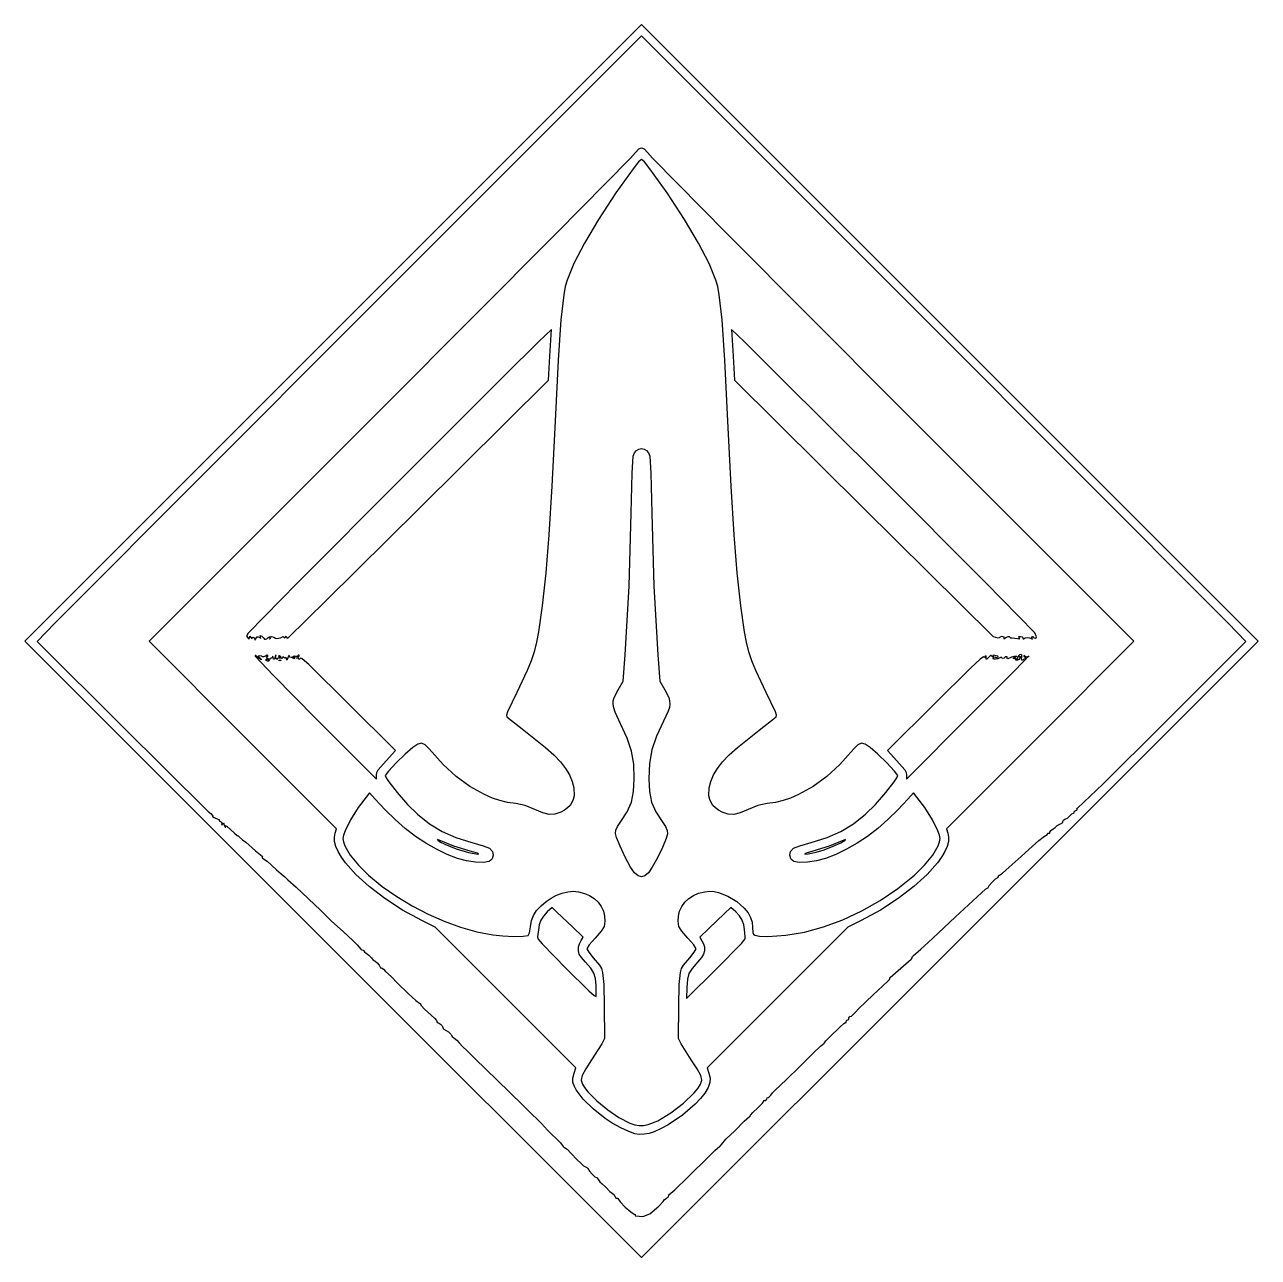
# Model space of a CAD drawing. Extents: x 234 to 551, y 456 to 773.
import ezdxf

# ---------------------------------------------------------------- set-up
doc = ezdxf.new("R2010")
doc.units = 0

msp = doc.modelspace()

# ---------------------------------------------------------------- linework, layer by layer
at = {"layer": 'Calque 1'}
for p, q in [((312.9673, 693.5786), (392.276, 772.8873)), ((392.276, 772.8873), (471.5847, 693.5786)), ((392.27596, 769.9766), (319.10206, 696.8195)), ((465.44986, 696.82), (392.27596, 769.9766)), ((389.46599, 738.5606), (390.725964, 740.042138)), ((390.725964, 740.042138), (391.62833, 740.9062)), ((391.62833, 740.9062), (392.276025, 741.19825)), ((392.276025, 741.19825), (392.92372, 740.9062)), ((392.92372, 740.9062), (393.826086, 740.042138)), ((393.826086, 740.042138), (395.08606, 738.5606)), ((370.436727, 719.230825), (389.46599, 738.5606)), ((391.541014, 737.599413), (390.105934, 735.83685)), ((392.276, 738.227), (391.541014, 737.599413)), ((393.01099, 737.599413), (392.276, 738.227)), ((394.446071, 735.83685), (393.01099, 737.599413)), ((395.08606, 738.5606), (414.115307, 719.230825)), ((390.105934, 735.83685), (385.68802, 729.628)), ((398.86399, 729.628), (394.446071, 735.83685)), ((385.68802, 729.628), (381.238233, 722.801088)), ((403.313777, 722.801088), (398.86399, 729.628)), ((381.238233, 722.801088), (377.61759, 716.6965)), ((406.934413, 716.6965), (403.313777, 722.801088)), ((326.81249, 675.4548), (370.436727, 719.230825)), ((414.115307, 719.230825), (457.73956, 675.4548)), ((377.61759, 716.6965), (374.893662, 711.435288)), ((409.658337, 711.435288), (406.934413, 716.6965)), ((374.893662, 711.435288), (373.13402, 707.1385)), ((411.41799, 707.1385), (409.658337, 711.435288)), ((372.684915, 705.512284), (372.282424, 703.391891)), ((373.13402, 707.1385), (372.684915, 705.512284)), ((411.867098, 705.512284), (411.41799, 707.1385)), ((412.26959, 703.391891), (411.867098, 705.512284)), ((372.282424, 703.391891), (371.560063, 696.99705)), ((412.991951, 696.99705), (412.26959, 703.391891)), ((319.10206, 696.8195), (241.39896, 618.9484)), ((371.560063, 696.99705), (370.852495, 686.610934)), ((413.699517, 686.610934), (412.991951, 696.99705)), ((543.15296, 618.9489), (465.44986, 696.82)), ((233.6586, 614.2698), (312.9673, 693.5786)), ((369.17331, 694.4684), (365.900633, 691.357693)), ((368.69198, 687.6378), (369.17331, 694.4684)), ((418.650256, 691.356967), (415.37826, 694.4754)), ((415.37826, 694.4754), (415.85989, 687.6452)), ((471.5847, 693.5786), (550.8935, 614.2698)), ((365.900633, 691.357693), (357.168472, 682.735587)), ((427.375266, 682.739563), (418.650256, 691.356967)), ((368.35849, 681.4346), (368.69198, 687.6378)), ((370.852495, 686.610934), (370.04528, 670.8905)), ((414.50673, 670.8905), (413.699517, 686.610934)), ((415.85989, 687.6452), (416.19337, 681.4423)), ((357.168472, 682.735587), (330.538179, 656.176025)), ((453.982359, 656.21215), (427.375266, 682.739563)), ((334.97239, 648.2469), (368.35849, 681.4346)), ((416.19337, 681.4423), (449.24397, 648.585)), ((265.67369, 614.27), (326.81249, 675.4548)), ((457.73956, 675.4548), (518.87836, 614.27)), ((370.04528, 670.8905), (369.203593, 654.205011)), ((415.348421, 654.205011), (414.50673, 670.8905)), ((390.489306, 662.735088), (390.972604, 663.33575)), ((390.972604, 663.33575), (391.573979, 663.707588)), ((391.573979, 663.707588), (392.27603, 663.835)), ((392.27603, 663.835), (392.978087, 663.707588)), ((392.978087, 663.707588), (393.579465, 663.33575)), ((393.579465, 663.33575), (394.062763, 662.735088)), ((389.870354, 657.48715), (390.14149, 661.9212)), ((390.14149, 661.9212), (390.489306, 662.735088)), ((394.062763, 662.735088), (394.41058, 661.9212)), ((394.41058, 661.9212), (394.681716, 657.48715)), ((389.62321, 647.2103), (389.870354, 657.48715)), ((394.681716, 657.48715), (394.92886, 647.2103)), ((330.538179, 656.176025), (303.707401, 629.2274)), ((369.203593, 654.205011), (368.441808, 641.684563)), ((416.110206, 641.684563), (415.348421, 654.205011)), ((480.795602, 629.301788), (453.982359, 656.21215)), ((311.306549, 624.80815), (334.97239, 648.2469)), ((389.09136, 628.43755), (389.62321, 647.2103)), ((394.92886, 647.2103), (395.46071, 628.43755)), ((449.24397, 648.585), (482.71517, 615.4859)), ((368.441808, 641.684563), (367.660668, 631.893908)), ((416.891343, 631.893908), (416.110206, 641.684563)), ((367.660668, 631.893908), (366.76092, 623.3978)), ((417.79109, 623.3978), (416.891343, 631.893908)), ((303.707401, 629.2274), (291.10111, 616.3274)), ((388.07222, 610.7844), (389.09136, 628.43755)), ((395.46071, 628.43755), (396.47985, 610.7844)), ((493.41106, 616.4171), (480.795602, 629.301788)), ((301.29049, 615.0593), (311.306549, 624.80815)), ((366.76092, 623.3978), (365.826186, 616.693048)), ((418.72583, 616.693048), (417.79109, 623.3978)), ((241.39896, 618.9484), (236.86981, 614.2343)), ((547.68213, 614.2348), (543.15296, 618.9489)), ((291.10111, 616.3274), (290.742564, 615.602787)), ((290.742564, 615.602787), (291.03501, 615.116)), ((291.46978, 615.185), (291.525667, 615.552525)), ((291.525667, 615.552525), (291.88628, 615.175)), ((294.30331, 615.4003), (294.253848, 615.73395)), ((294.253848, 615.73395), (294.65065, 615.5894)), ((294.65065, 615.5894), (295.17386, 615.0541)), ((296.615376, 615.419611), (297.155987, 615.471088)), ((297.155987, 615.471088), (297.718541, 615.35717)), ((299.78051, 615.309), (300.113819, 615.484725)), ((300.113819, 615.484725), (300.34275, 615.309)), ((300.75913, 615.362), (300.936531, 615.566425)), ((300.936531, 615.566425), (300.99064, 615.39)), ((365.826186, 616.693048), (365.296291, 614.007715)), ((419.255726, 614.007715), (418.72583, 616.693048)), ((482.71517, 615.4859), (483.868086, 615.192113)), ((484.46508, 615.3601), (484.55381, 615.508088)), ((484.55381, 615.508088), (484.96831, 615.5384)), ((484.96831, 615.5384), (485.429252, 615.399625)), ((486.103195, 615.357238), (486.5337, 615.4998)), ((486.5337, 615.4998), (486.53365, 615.4971)), ((486.53365, 615.4971), (486.860658, 615.462288)), ((486.860658, 615.462288), (486.99667, 615.3266)), ((489.276437, 615.458038), (489.73974, 615.4991)), ((489.41144, 615.1553), (489.276437, 615.458038)), ((489.73974, 615.4991), (490.16312, 615.418938)), ((492.678326, 615.2513), (492.81319, 615.4605)), ((492.81319, 615.4605), (493.003099, 615.495363)), ((493.003099, 615.495363), (493.08209, 615.3464)), ((493.854525, 615.423688), (493.41106, 616.4171)), ((312.901, 535.027), (233.6586, 614.2698)), ((236.86981, 614.2343), (258.79601, 592.307)), ((289.77449, 590.1266), (265.67369, 614.27)), ((291.03501, 615.116), (291.403632, 614.824062)), ((291.403632, 614.824062), (291.46978, 615.185)), ((291.88628, 615.175), (292.131217, 614.9094)), ((292.129599, 615.2305), (292.38021, 615.3228)), ((292.13524, 614.9921), (292.129599, 615.2305)), ((292.131217, 614.9094), (292.13524, 614.9921)), ((292.38021, 615.3228), (292.677667, 615.186812)), ((292.677667, 615.186812), (292.81359, 614.8598)), ((292.81359, 614.8598), (292.86066, 614.569925)), ((292.86066, 614.569925), (292.98555, 614.7938)), ((292.98555, 614.7938), (293.41881, 615.374)), ((293.41872, 615.379), (293.732324, 615.415688)), ((293.41881, 615.374), (293.41872, 615.379)), ((293.732324, 615.415688), (294.09005, 615.2468)), ((294.09005, 615.2468), (294.371291, 615.081037)), ((294.371291, 615.081037), (294.30331, 615.4003)), ((295.17386, 615.0541), (295.287454, 614.847672)), ((295.287454, 614.847672), (295.564929, 614.8108)), ((295.564929, 614.8108), (295.911327, 614.930828)), ((295.911327, 614.930828), (296.23169, 615.1951)), ((296.23169, 615.1951), (296.615376, 615.419611)), ((296.579089, 615.2503), (296.49678, 615.0634)), ((296.49678, 615.0634), (296.61345, 614.7989)), ((296.77698, 615.328), (296.579089, 615.2503)), ((296.61345, 614.7989), (296.89365, 615.0634)), ((296.926804, 615.2503), (296.77698, 615.328)), ((296.89365, 615.0634), (296.926804, 615.2503)), ((296.89365, 615.0634), (296.89365, 615.0634)), ((297.718541, 615.35717), (298.16805, 615.0855)), ((298.16805, 615.0855), (298.487257, 614.955975)), ((298.487257, 614.955975), (298.91856, 615.0852)), ((298.91856, 615.0852), (299.40719, 615.1732)), ((299.40719, 615.1732), (299.78051, 615.309)), ((300.34275, 615.309), (300.540387, 615.153662)), ((300.540387, 615.153662), (300.75913, 615.362)), ((300.99064, 615.39), (301.080306, 615.156438)), ((301.080306, 615.156438), (301.29049, 615.0593)), ((365.296291, 614.007715), (364.664761, 611.562838)), ((419.887256, 611.562838), (419.255726, 614.007715)), ((550.8935, 614.2698), (471.6511, 535.027)), ((483.868086, 615.192113), (484.347051, 615.210402)), ((484.347051, 615.210402), (484.46508, 615.3601)), ((485.429252, 615.399625), (485.4904, 615.0771)), ((485.4904, 615.0771), (485.445892, 614.80415)), ((485.445892, 614.80415), (485.71835, 615.0661)), ((485.71835, 615.0661), (486.103195, 615.357238)), ((486.99667, 615.3266), (487.171542, 615.180988)), ((487.171542, 615.180988), (487.59198, 615.1217)), ((487.59198, 615.1217), (488.95809, 614.9484)), ((488.95809, 614.9484), (489.530099, 614.874813)), ((489.530099, 614.874813), (489.41144, 615.1553)), ((490.16312, 615.418938), (490.27426, 615.2802)), ((490.27426, 615.2802), (490.43194, 614.9338)), ((490.43194, 614.9338), (490.621901, 614.879425)), ((490.621901, 614.879425), (490.70102, 614.9818)), ((490.70102, 614.9818), (490.928748, 615.171038)), ((490.928748, 615.171038), (491.461137, 615.23195)), ((491.461137, 615.23195), (492.072603, 615.165288)), ((492.072603, 615.165288), (492.53756, 614.9718)), ((492.53756, 614.9718), (492.797397, 614.797625)), ((492.73169, 614.9818), (492.678326, 615.2513)), ((492.797397, 614.797625), (492.73169, 614.9818)), ((493.08209, 615.3464), (493.19867, 615.148513)), ((493.19867, 615.148513), (493.47896, 615.0662)), ((493.47896, 615.0662), (493.769493, 615.158042)), ((493.769493, 615.158042), (493.854525, 615.423688)), ((518.87836, 614.27), (494.77756, 590.1266)), ((526.15283, 592.7044), (547.68213, 614.2348)), ((292.906333, 610.590589), (292.89809, 610.4305)), ((292.89809, 610.4305), (297.522555, 605.54705)), ((293.005183, 610.605187), (292.906333, 610.590589)), ((293.51144, 610.1831), (293.005183, 610.605187)), ((294.44556, 609.5068), (293.51144, 610.1831)), ((294.08708, 610.4902), (293.684731, 610.393912)), ((293.684731, 610.393912), (294.12158, 609.9779)), ((294.51804, 610.447437), (294.08708, 610.4902)), ((294.12158, 609.9779), (294.456741, 609.645188)), ((294.456741, 609.645188), (294.44556, 609.5068)), ((294.78565, 610.2867), (294.51804, 610.447437)), ((295.081173, 610.236275), (294.78565, 610.2867)), ((295.58461, 610.4662), (295.081173, 610.236275)), ((296.058054, 610.697062), (295.58461, 610.4662)), ((295.711791, 609.524387), (295.842285, 609.636252)), ((295.788517, 609.337055), (295.711791, 609.524387)), ((296.08638, 609.1517), (295.788517, 609.337055)), ((295.818806, 610.163837), (295.90154, 610.2921)), ((296.09998, 609.8597), (295.818806, 610.163837)), ((295.842285, 609.636252), (296.16608, 609.5952)), ((295.90154, 610.2921), (296.135118, 610.382988)), ((296.23227, 610.5956), (296.058054, 610.697062)), ((296.410158, 609.186325), (296.08638, 609.1517)), ((296.435198, 609.549662), (296.09998, 609.8597)), ((296.135118, 610.382988), (296.23227, 610.5956)), ((296.16608, 609.5952), (296.435198, 609.549662)), ((296.63459, 609.5241), (296.410158, 609.186325)), ((296.817288, 609.8504), (296.63459, 609.5241)), ((297.02499, 609.9043), (296.817288, 609.8504)), ((297.219979, 609.9428), (297.02499, 609.9043)), ((297.37212, 610.2312), (297.219979, 609.9428)), ((297.4736, 610.458625), (297.37212, 610.2312)), ((297.52444, 610.0865), (297.4736, 610.458625)), ((297.624371, 609.7014), (297.52444, 610.0865)), ((297.82403, 609.6418), (297.624371, 609.7014)), ((297.978874, 609.815775), (297.82403, 609.6418)), ((298.12672, 610.5778), (297.97378, 610.0007)), ((297.97378, 610.0007), (297.978874, 609.815775)), ((298.324603, 610.814187), (298.12672, 610.5778)), ((298.241598, 610.134087), (298.26603, 610.5408)), ((298.36931, 609.7471), (298.241598, 610.134087)), ((298.26603, 610.5408), (298.324603, 610.814187)), ((298.55266, 609.535212), (298.36931, 609.7471)), ((298.60941, 609.7101), (298.55266, 609.535212)), ((298.776509, 609.921437), (298.60941, 609.7101)), ((299.27492, 609.8798), (298.776509, 609.921437)), ((299.06085, 610.5615), (298.941306, 610.489025)), ((298.941306, 610.489025), (299.14265, 610.3009)), ((298.978196, 609.316388), (299.093, 609.4233)), ((299.25286, 609.2634), (298.978196, 609.316388)), ((299.53949, 610.3009), (299.06085, 610.5615)), ((299.093, 609.4234), (299.60012, 609.4024)), ((299.093, 609.4233), (299.093, 609.4234)), ((299.14265, 610.3009), (299.60783, 610.0546)), ((299.564025, 609.295588), (299.25286, 609.2634)), ((299.769604, 609.837775), (299.27492, 609.8798)), ((299.53952, 610.3009), (299.53949, 610.3009)), ((299.60783, 610.0546), (299.53952, 610.3009)), ((299.60012, 609.4024), (299.564025, 609.295588)), ((299.93638, 610.0395), (299.769604, 609.837775)), ((300.015346, 610.230675), (299.93638, 610.0395)), ((300.30753, 610.0575), (300.015346, 610.230675)), ((300.629054, 609.88745), (300.30753, 610.0575)), ((300.81581, 610.0915), (300.629054, 609.88745)), ((300.925808, 610.138537), (300.81581, 610.0915)), ((300.99769, 609.7718), (300.925808, 610.138537)), ((301.083461, 609.381837), (300.99769, 609.7718)), ((301.32704, 610.0364), (301.083461, 609.381837)), ((301.568464, 610.623063), (301.32704, 610.0364)), ((301.71946, 610.4994), (301.568464, 610.623063)), ((301.885287, 610.201245), (301.71946, 610.4994)), ((302.157958, 610.052312), (301.885287, 610.201245)), ((302.456304, 610.071098), (302.157958, 610.052312)), ((302.69916, 610.2761), (302.456304, 610.071098)), ((302.681306, 609.8495), (302.71449, 610.0364)), ((302.83116, 609.7718), (302.681306, 609.8495)), ((302.959166, 610.40495), (302.69916, 610.2761)), ((302.71449, 610.0364), (302.99469, 610.3009)), ((302.71449, 610.0364), (302.71449, 610.0364)), ((303.029051, 609.8495), (302.83116, 609.7718)), ((303.37623, 610.3775), (302.959166, 610.40495)), ((302.99469, 610.3009), (303.11136, 610.0364)), ((303.11136, 610.0364), (303.029051, 609.8495)), ((303.755925, 610.365988), (303.37623, 610.3775)), ((303.565057, 609.88815), (303.87473, 610.1127)), ((303.70669, 609.8775), (303.565057, 609.88815)), ((304.039279, 609.8867), (303.70669, 609.8775)), ((303.90513, 610.5503), (303.755925, 610.365988)), ((303.87473, 610.1127), (304.266887, 610.440925)), ((303.993353, 610.715563), (303.90513, 610.5503)), ((304.20546, 610.6757), (303.993353, 610.715563)), ((304.17776, 609.6973), (304.039279, 609.8867)), ((304.268134, 609.615425), (304.17776, 609.6973)), ((304.266887, 610.440925), (304.20546, 610.6757)), ((304.47412, 609.8712), (304.268134, 609.615425)), ((304.639531, 609.939462), (304.47412, 609.8712)), ((305.008089, 609.753695), (304.639531, 609.939462)), ((306.740145, 608.259013), (305.008089, 609.753695)), ((363.886635, 609.205237), (362.916951, 606.781733)), ((364.664761, 611.562838), (363.886635, 609.205237)), ((387.58777, 603.9918), (388.07222, 610.7844)), ((396.47985, 610.7844), (396.9643, 603.9918)), ((420.665382, 609.205237), (419.887256, 611.562838)), ((421.635065, 606.781733), (420.665382, 609.205237)), ((479.380463, 609.655109), (476.989641, 607.4283)), ((480.2508, 610.3006), (479.380463, 609.655109)), ((480.45496, 610.12555), (480.2508, 610.3006)), ((480.6761, 610.3396), (480.45496, 610.12555)), ((480.866448, 610.552463), (480.6761, 610.3396)), ((480.93894, 610.3016), (480.866448, 610.552463)), ((480.93994, 609.6401), (480.93894, 610.3016)), ((481.110495, 609.686412), (480.93994, 609.6401)), ((481.56875, 610.1693), (481.110495, 609.686412)), ((482.037444, 610.632512), (481.56875, 610.1693)), ((482.23319, 610.6323), (482.037444, 610.632512)), ((482.316433, 610.398737), (482.23319, 610.6323)), ((482.51471, 610.3016), (482.316433, 610.398737)), ((482.664709, 610.379075), (482.51471, 610.3016)), ((482.675214, 610.6995), (482.63188, 610.5653)), ((482.63188, 610.5653), (482.664709, 610.379075)), ((483.11823, 610.5823), (482.675214, 610.6995)), ((482.68634, 609.9522), (482.86303, 610.19342)), ((482.808591, 609.701064), (482.68634, 609.9522)), ((483.293075, 609.634138), (482.808591, 609.701064)), ((482.86303, 610.19342), (483.123866, 610.288588)), ((483.883, 610.4508), (483.11823, 610.5823)), ((483.123866, 610.288588), (483.72499, 610.0282)), ((483.918297, 609.742992), (483.293075, 609.634138)), ((483.72499, 610.0282), (483.932251, 609.91915)), ((483.9984, 610.1605), (483.883, 610.4508)), ((484.46276, 610.0192), (483.918297, 609.742992)), ((483.932251, 609.91915), (483.9984, 610.1605)), ((484.757676, 610.18995), (484.46276, 610.0192)), ((484.88034, 610.1132), (484.757676, 610.18995)), ((484.996925, 609.934588), (484.88034, 610.1132)), ((485.27722, 609.8603), (484.996925, 609.934588)), ((485.55751, 609.925063), (485.27722, 609.8603)), ((485.67409, 610.0808), (485.55751, 609.925063)), ((485.795259, 610.236525), (485.67409, 610.0808)), ((486.08658, 610.3012), (485.795259, 610.236525)), ((486.329854, 610.223513), (486.08658, 610.3012)), ((486.284708, 609.83498), (486.33555, 610.0367)), ((486.459674, 609.786663), (486.284708, 609.83498)), ((486.33555, 610.0367), (486.329854, 610.223513)), ((487.38062, 610.1397), (486.459674, 609.786663)), ((488.122757, 610.369089), (487.38062, 610.1397)), ((487.551896, 606.0815), (490.809842, 609.383409)), ((487.839471, 609.826713), (487.92256, 610.0356)), ((487.99186, 609.8648), (487.839471, 609.826713)), ((487.92256, 610.0356), (488.156945, 610.223625)), ((488.22192, 609.897463), (487.99186, 609.8648)), ((488.757005, 610.333588), (488.122757, 610.369089)), ((488.156945, 610.223625), (488.45262, 609.9486)), ((488.37782, 609.7304), (488.22192, 609.897463)), ((488.596864, 609.439308), (488.37782, 609.7304)), ((488.45262, 609.9486), (488.726759, 609.693463)), ((488.922185, 609.381813), (488.596864, 609.439308)), ((488.726759, 609.693463), (488.9414, 609.688)), ((489.093255, 610.088217), (488.757005, 610.333588)), ((489.268423, 609.544536), (488.922185, 609.381813)), ((488.9414, 609.688), (489.093255, 610.088217)), ((489.21818, 610.5206), (489.178603, 610.329325)), ((489.178603, 610.329325), (489.43196, 610.3665)), ((489.473711, 610.739175), (489.21818, 610.5206)), ((489.55022, 609.9141), (489.268423, 609.544536)), ((489.43196, 610.3665), (489.707532, 610.379175)), ((489.81943, 610.8301), (489.473711, 610.739175)), ((489.707532, 610.379175), (489.55022, 609.9141)), ((490.101628, 610.686), (489.81943, 610.8301)), ((490.031061, 609.680863), (490.06743, 610.1849)), ((490.17104, 609.3755), (490.031061, 609.680863)), ((490.06743, 610.1849), (490.101628, 610.686)), ((490.358584, 609.3419), (490.17104, 609.3755)), ((490.43659, 609.4916), (490.358584, 609.3419)), ((490.572603, 609.693688), (490.43659, 609.4916)), ((490.89961, 609.7802), (490.572603, 609.693688)), ((490.63496, 610.5655), (490.574289, 610.4514)), ((490.574289, 610.4514), (490.84901, 610.1771)), ((491.10867, 610.2837), (490.63496, 610.5655)), ((490.809842, 609.383409), (491.639513, 610.235299)), ((490.84901, 610.1771), (491.205679, 609.849688)), ((491.205679, 609.849688), (490.89961, 609.7802)), ((491.383185, 610.19225), (491.10867, 610.2837)), ((491.85189, 610.4692), (491.383185, 610.19225)), ((491.639513, 610.235299), (491.85189, 610.4692)), ((316.88252, 598.2496), (306.740145, 608.259013)), ((362.916951, 606.781733), (360.22306, 601.1243)), ((424.32895, 601.1243), (421.635065, 606.781733)), ((476.989641, 607.4283), (467.8001, 598.3778)), ((476.41449, 594.876), (487.551896, 606.0815)), ((297.522555, 605.54705), (308.55259, 594.4083)), ((386.30333, 601.8009), (387.58777, 603.9918)), ((396.9643, 603.9918), (398.24874, 601.8009)), ((360.22306, 601.1243), (357.807819, 596.146062)), ((385.029496, 598.924679), (385.264885, 599.776616)), ((385.264885, 599.776616), (386.30333, 601.8009)), ((398.24874, 601.8009), (399.275851, 599.786337)), ((399.275851, 599.786337), (399.518787, 598.939146)), ((426.74421, 596.146062), (424.32895, 601.1243)), ((329.00262, 586.1317), (316.88252, 598.2496)), ((384.990794, 598.072975), (385.029496, 598.924679)), ((385.154375, 597.141574), (384.990794, 598.072975)), ((385.525838, 596.050547), (385.154375, 597.141574)), ((399.450278, 597.23867), (399.133574, 596.254875)), ((399.577806, 598.111675), (399.450278, 597.23867)), ((399.518787, 598.939146), (399.577806, 598.111675)), ((467.8001, 598.3778), (455.5472, 586.1348)), ((308.55259, 594.4083), (324.14499, 578.816)), ((357.807819, 596.146062), (357.523759, 595.219583)), ((357.523759, 595.219583), (357.63471, 594.7952)), ((357.63471, 594.7952), (361.9812, 591.3894)), ((386.9148, 593.0699), (385.525838, 596.050547)), ((397.92212, 593.6939), (396.106561, 589.828581)), ((399.133574, 596.254875), (397.92212, 593.6939)), ((422.57081, 591.3894), (426.9173, 594.7952)), ((427.028258, 595.219583), (426.74421, 596.146062)), ((426.9173, 594.7952), (427.028258, 595.219583)), ((460.4073, 578.817), (476.4146, 594.8767)), ((476.4146, 594.8767), (476.41449, 594.876)), ((258.79601, 592.307), (280.87041, 570.4475)), ((313.87529, 565.9832), (289.77449, 590.1266)), ((361.9812, 591.3894), (367.598271, 586.949148)), ((388.62556, 589.309422), (386.9148, 593.0699)), ((416.953722, 586.949148), (422.57081, 591.3894)), ((494.77756, 590.1266), (470.67676, 565.9832)), ((510.872767, 577.54475), (526.15283, 592.7044)), ((333.49609, 586.9794), (331.53704, 585.257303)), ((334.765554, 587.83402), (333.49609, 586.9794)), ((335.73608, 588.063337), (334.765554, 587.83402)), ((336.633226, 587.644486), (335.73608, 588.063337)), ((337.68255, 586.5546), (336.633226, 587.644486)), ((367.598271, 586.949148), (369.713672, 585.017739)), ((389.702406, 586.0035), (388.62556, 589.309422)), ((396.106561, 589.828581), (394.93891, 586.339575)), ((414.838313, 585.017739), (416.953722, 586.949148)), ((447.918774, 587.644486), (446.86945, 586.5546)), ((448.815919, 588.063337), (447.918774, 587.644486)), ((449.786441, 587.83402), (448.815919, 588.063337)), ((451.0559, 586.9794), (449.786441, 587.83402)), ((453.014951, 585.257303), (451.0559, 586.9794)), ((326.58643, 583.5132), (329.00262, 586.1317)), ((331.53704, 585.257303), (329.190333, 582.955475)), ((341.246618, 582.582966), (337.68255, 586.5546)), ((369.713672, 585.017739), (371.416246, 583.221913)), ((390.262647, 582.676728), (389.702406, 586.0035)), ((394.93891, 586.339575), (394.314574, 582.817681)), ((413.135734, 583.221913), (414.838313, 585.017739)), ((446.86945, 586.5546), (443.305399, 582.582966)), ((455.361662, 582.955475), (453.014951, 585.257303)), ((455.5472, 586.1348), (457.96458, 583.5151)), ((324.236247, 580.490452), (324.560779, 581.151387)), ((324.560779, 581.151387), (326.58643, 583.5132)), ((327.221163, 580.854534), (326.39473, 579.7351)), ((329.190333, 582.955475), (327.221163, 580.854534)), ((344.636118, 579.448725), (341.246618, 582.582966)), ((371.416246, 583.221913), (372.74294, 581.518997)), ((372.74294, 581.518997), (373.730699, 579.86632)), ((390.42359, 578.8537), (390.262647, 582.676728)), ((394.314574, 582.817681), (394.12896, 578.8537)), ((410.821283, 579.86632), (411.809039, 581.518997)), ((411.809039, 581.518997), (413.135734, 583.221913)), ((443.305399, 582.582966), (439.915905, 579.448725)), ((457.330835, 580.854534), (455.361662, 582.955475)), ((458.15727, 579.7351), (457.330835, 580.854534)), ((457.96458, 583.5151), (459.991254, 581.15215)), ((459.991254, 581.15215), (460.315921, 580.491072)), ((324.14499, 578.816), (324.15809, 579.8556)), ((324.158, 579.856), (324.236247, 580.490452)), ((324.15809, 579.8556), (324.158, 579.856)), ((326.39473, 579.7351), (326.627478, 579.139002)), ((326.627478, 579.139002), (327.266415, 578.143669)), ((327.266415, 578.143669), (329.407001, 575.384075)), ((348.109958, 576.938972), (344.636118, 579.448725)), ((373.730699, 579.86632), (374.41647, 578.221212)), ((374.41647, 578.221212), (374.8372, 576.541)), ((390.246294, 575.599206), (390.42359, 578.8537)), ((394.12896, 578.8537), (394.305928, 575.599445)), ((409.71481, 576.541), (410.135522, 578.221212)), ((410.135522, 578.221212), (410.821283, 579.86632)), ((439.915905, 579.448725), (436.442058, 576.938972)), ((455.144997, 575.384075), (457.285585, 578.143669)), ((457.285585, 578.143669), (457.924522, 579.139002)), ((457.924522, 579.139002), (458.15727, 579.7351)), ((460.315921, 580.491072), (460.3942, 579.8566)), ((460.3942, 579.8566), (460.4073, 578.817)), ((504.36823, 571.3317), (510.872767, 577.54475)), ((322.3647, 575.2428), (321.44438, 574.1849)), ((323.76833, 573.6557), (322.3647, 575.2428)), ((329.407001, 575.384075), (332.104787, 572.313869)), ((351.92705, 574.8408), (348.109958, 576.938972)), ((353.998147, 573.916419), (351.92705, 574.8408)), ((374.921898, 574.492095), (374.737713, 573.58994)), ((374.8372, 576.541), (374.921898, 574.492095)), ((389.664889, 572.841925), (390.246294, 575.599206)), ((394.305928, 575.599445), (394.887099, 572.842263)), ((409.630108, 574.492095), (409.71481, 576.541)), ((409.814293, 573.58994), (409.630108, 574.492095)), ((432.62495, 574.8408), (430.553859, 573.916419)), ((436.442058, 576.938972), (432.62495, 574.8408)), ((452.447209, 572.313869), (455.144997, 575.384075)), ((462.18728, 575.2428), (460.78365, 573.6557)), ((463.1076, 574.1849), (462.18728, 575.2428)), ((319.384731, 571.465972), (317.464779, 568.358375)), ((321.44438, 574.1849), (319.384731, 571.465972)), ((326.322566, 570.905853), (323.76833, 573.6557)), ((332.104787, 572.313869), (334.64807, 569.7906)), ((355.8739, 573.2638), (353.998147, 573.916419)), ((357.794473, 572.813156), (355.8739, 573.2638)), ((360.00003, 572.4947), (357.794473, 572.813156)), ((362.323446, 572.043113), (360.00003, 572.4947)), ((364.87217, 570.9724), (362.323446, 572.043113)), ((373.285874, 571.385673), (372.504071, 570.82193)), ((373.91913, 572.035646), (373.285874, 571.385673)), ((374.403266, 572.770763), (373.91913, 572.035646)), ((374.737713, 573.58994), (374.403266, 572.770763)), ((388.606295, 570.347856), (389.664889, 572.841925)), ((394.887099, 572.842263), (395.94562, 570.348123)), ((410.148739, 572.770763), (409.814293, 573.58994)), ((410.632875, 572.035646), (410.148739, 572.770763)), ((411.26613, 571.385673), (410.632875, 572.035646)), ((412.047932, 570.82193), (411.26613, 571.385673)), ((422.228559, 572.043113), (419.67983, 570.9724)), ((424.55198, 572.4947), (422.228559, 572.043113)), ((426.757536, 572.813156), (424.55198, 572.4947)), ((428.678109, 573.2638), (426.757536, 572.813156)), ((430.553859, 573.916419), (428.678109, 573.2638)), ((449.90392, 569.7906), (452.447209, 572.313869)), ((460.78365, 573.6557), (458.22941, 570.905853)), ((465.167249, 571.465972), (463.1076, 574.1849)), ((467.087201, 568.358375), (465.167249, 571.465972)), ((504.31273, 571.1662), (504.243347, 571.351625)), ((504.243347, 571.351625), (504.36823, 571.3317)), ((504.315681, 570.8897), (504.31273, 571.1662)), ((280.87041, 570.4475), (281.60454, 569.9029)), ((281.60454, 569.9029), (282.01699, 569.2905)), ((282.01699, 569.2905), (281.936845, 569.257068)), ((281.936845, 569.257068), (281.988741, 569.168866)), ((281.988741, 569.168866), (282.36554, 568.9007)), ((282.36554, 568.9007), (283.3494, 568.5052)), ((283.3494, 568.5052), (283.639402, 568.423263)), ((283.639402, 568.423263), (283.66452, 568.2322)), ((283.66452, 568.2322), (283.670215, 568.045338)), ((283.670215, 568.045338), (283.91348, 567.9676)), ((283.91348, 567.9676), (284.217071, 567.803)), ((317.464779, 568.358375), (316.046994, 565.509041)), ((328.911882, 568.391844), (326.322566, 570.905853)), ((331.53288, 566.116119), (328.911882, 568.391844)), ((334.64807, 569.7906), (337.788795, 567.29488)), ((366.890727, 570.112161), (364.87217, 570.9724)), ((368.51759, 569.736188), (366.890727, 570.112161)), ((369.997273, 569.821595), (368.51759, 569.736188)), ((371.57429, 570.3455), (369.997273, 569.821595)), ((372.504071, 570.82193), (371.57429, 570.3455)), ((386.10838, 566.614134), (386.99743, 567.883)), ((386.99743, 567.883), (388.606295, 570.347856)), ((395.94562, 570.348123), (397.55464, 567.883)), ((397.55464, 567.883), (398.462827, 566.589456)), ((412.97771, 570.3455), (412.047932, 570.82193)), ((414.554731, 569.821595), (412.97771, 570.3455)), ((416.034414, 569.736188), (414.554731, 569.821595)), ((417.661275, 570.112161), (416.034414, 569.736188)), ((419.67983, 570.9724), (417.661275, 570.112161)), ((446.763217, 567.29488), (449.90392, 569.7906)), ((455.640096, 568.391844), (453.019104, 566.116119)), ((458.22941, 570.905853), (455.640096, 568.391844)), ((468.504986, 565.509041), (467.087201, 568.358375)), ((500.591127, 567.929064), (500.786911, 568.272813)), ((500.62549, 567.6568), (500.591127, 567.929064)), ((500.786911, 568.272813), (501.095145, 568.544355)), ((501.095145, 568.544355), (501.39813, 568.6)), ((501.39813, 568.6), (501.833419, 568.72645)), ((501.833419, 568.72645), (502.36989, 569.2714)), ((502.36989, 569.2714), (502.901182, 569.845838)), ((502.901182, 569.845838), (503.33403, 570.0848)), ((503.33403, 570.0848), (503.547631, 570.153675)), ((503.547631, 570.153675), (503.55184, 570.3193)), ((503.55184, 570.3193), (503.61187, 570.527375)), ((503.61187, 570.527375), (503.95972, 570.6984)), ((503.95972, 570.6984), (504.315681, 570.8897)), ((284.217071, 567.803), (284.34457, 567.3723)), ((284.34457, 567.3723), (284.392869, 566.936888)), ((284.392869, 566.936888), (284.59056, 567.3063)), ((284.59056, 567.3063), (284.808486, 567.599338)), ((284.808486, 567.599338), (284.95436, 566.9314)), ((284.95436, 566.9314), (285.22829, 566.4684)), ((285.27879, 566.5787), (285.212433, 566.902005)), ((285.212433, 566.902005), (285.65391, 566.682338)), ((285.22829, 566.4684), (285.347496, 566.4034)), ((285.347496, 566.4034), (285.27879, 566.5787)), ((285.65391, 566.682338), (287.61705, 564.925)), ((287.61705, 564.925), (288.299116, 564.29415)), ((313.294525, 563.889663), (313.4992, 564.9249)), ((313.4992, 564.9249), (313.87529, 565.9832)), ((316.046994, 565.509041), (315.639688, 564.383388)), ((334.182161, 564.081125), (331.53288, 566.116119)), ((337.788795, 567.29488), (341.012053, 565.327262)), ((341.012053, 565.327262), (344.556268, 563.763314)), ((385.584596, 564.787703), (385.658203, 565.654775)), ((385.82526, 563.7957), (385.584596, 564.787703)), ((385.658203, 565.654775), (386.10838, 566.614134)), ((398.462827, 566.589456), (398.89773, 565.6201)), ((398.926021, 564.703469), (398.61437, 563.5681)), ((398.89773, 565.6201), (398.926021, 564.703469)), ((439.995744, 563.763314), (443.539967, 565.327262)), ((443.539967, 565.327262), (446.763217, 567.29488)), ((453.019104, 566.116119), (450.36983, 564.081125)), ((468.912292, 564.383388), (468.504986, 565.509041)), ((470.67676, 565.9832), (471.05285, 564.9249)), ((471.05285, 564.9249), (471.257526, 563.889663)), ((496.6901, 564.6593), (496.866809, 564.89555)), ((496.866809, 564.89555), (497.07867, 564.9083)), ((497.07867, 564.9083), (497.245951, 564.923837)), ((497.245951, 564.923837), (497.31553, 565.1676)), ((497.31553, 565.1676), (497.548695, 565.574675)), ((497.548695, 565.574675), (498.10928, 565.9837)), ((498.10928, 565.9837), (498.669865, 566.344325)), ((498.669865, 566.344325), (498.90303, 566.6349)), ((498.90303, 566.6349), (499.173104, 566.902475)), ((499.173104, 566.902475), (499.82243, 567.208)), ((499.82243, 567.208), (500.62549, 567.6568)), ((288.299116, 564.29415), (288.459359, 564.192991)), ((288.459359, 564.192991), (288.4621, 564.2636)), ((288.4621, 564.2636), (288.483827, 564.32995)), ((288.483827, 564.32995), (288.8263, 563.9328)), ((288.8263, 563.9328), (289.66344, 563.2052)), ((289.66344, 563.2052), (290.556889, 562.626125)), ((290.556889, 562.626125), (293.0124, 560.3609)), ((313.364531, 562.742597), (313.294525, 563.889663)), ((313.695986, 561.497065), (313.364531, 562.742597)), ((315.639688, 564.383388), (315.49385, 563.5649)), ((315.49385, 563.5649), (315.624257, 562.686901)), ((315.624257, 562.686901), (315.999812, 561.652942)), ((315.999812, 561.652942), (317.392381, 559.252537)), ((336.856326, 562.289309), (334.182161, 564.081125)), ((339.551975, 560.743119), (336.856326, 562.289309)), ((339.852406, 563.2932), (339.778083, 563.260413)), ((339.778083, 563.260413), (339.90756, 563.0909)), ((340.66459, 562.9381), (339.852406, 563.2932)), ((339.90756, 563.0909), (340.572862, 562.610727)), ((340.572862, 562.610727), (341.66562, 562.054741)), ((343.996046, 561.556063), (340.66459, 562.9381)), ((341.66562, 562.054741), (344.634114, 560.887575)), ((348.22292, 560.289), (343.996046, 561.556063)), ((344.556268, 563.763314), (348.65987, 562.4786)), ((348.65987, 562.4786), (351.598443, 561.619187)), ((351.598443, 561.619187), (353.21973, 561.0003)), ((386.75499, 561.52542), (385.82526, 563.7957)), ((388.108226, 558.732438), (386.75499, 561.52542)), ((398.61437, 563.5681), (397.665577, 561.243791)), ((431.33226, 561.0003), (432.953547, 561.619187)), ((432.953547, 561.619187), (435.89212, 562.4786)), ((435.89212, 562.4786), (439.995744, 563.763314)), ((440.556064, 561.556063), (436.32919, 560.289)), ((439.247756, 560.648061), (441.557937, 561.519088)), ((443.88752, 562.9381), (440.556064, 561.556063)), ((441.557937, 561.519088), (443.539967, 562.40847)), ((443.539967, 562.40847), (444.64455, 563.0909)), ((444.699704, 563.2932), (443.88752, 562.9381)), ((444.64455, 563.0909), (444.77403, 563.260413)), ((444.77403, 563.260413), (444.699704, 563.2932)), ((447.695671, 562.289309), (445.000024, 560.743119)), ((450.36983, 564.081125), (447.695671, 562.289309)), ((467.159595, 559.252537), (468.552167, 561.652942)), ((468.552167, 561.652942), (468.927723, 562.686901)), ((469.05813, 563.5649), (468.912292, 564.383388)), ((468.927723, 562.686901), (469.05813, 563.5649)), ((471.187522, 562.742597), (470.856068, 561.497065)), ((471.257526, 563.889663), (471.187522, 562.742597)), ((491.89913, 560.6921), (494.49276, 563.0072)), ((494.49276, 563.0072), (495.555344, 563.8948)), ((495.555344, 563.8948), (496.19681, 564.264)), ((496.19681, 564.264), (496.482616, 564.380125)), ((496.482616, 564.380125), (496.6901, 564.6593)), ((293.0124, 560.3609), (294.70705, 558.9719)), ((294.70705, 558.9719), (294.822706, 558.89225)), ((294.77295, 558.7007), (294.7239, 558.530588)), ((294.7239, 558.530588), (294.84135, 558.5023)), ((294.822706, 558.89225), (294.77295, 558.7007)), ((294.84135, 558.5023), (296.027031, 557.739063)), ((314.275659, 560.166431), (313.695986, 561.497065)), ((315.090321, 558.764057), (314.275659, 560.166431)), ((316.126739, 557.303306), (315.090321, 558.764057)), ((317.392381, 559.252537), (319.483585, 556.634464)), ((342.265709, 559.445), (339.551975, 560.743119)), ((344.99413, 558.3974), (342.265709, 559.445)), ((344.634114, 560.887575), (347.814255, 559.933897)), ((347.267143, 557.796903), (344.99413, 558.3974)), ((347.814255, 559.933897), (350.20726, 559.5382)), ((350.132018, 559.733713), (348.22289, 560.289)), ((348.22289, 560.289), (348.22292, 560.289)), ((350.407055, 559.587914), (350.132018, 559.733713)), ((350.20726, 559.5382), (350.407055, 559.587914)), ((353.21973, 561.0003), (353.946336, 560.193097)), ((354.165775, 559.212175), (353.885384, 558.286941)), ((353.946336, 560.193097), (354.165775, 559.212175)), ((389.488652, 556.190236), (388.108226, 558.732438)), ((396.365316, 558.550875), (395.048715, 556.142622)), ((397.665577, 561.243791), (396.365316, 558.550875)), ((430.386215, 559.212175), (430.605654, 560.193097)), ((430.666606, 558.286941), (430.386215, 559.212175)), ((430.605654, 560.193097), (431.33226, 561.0003)), ((434.273627, 559.621789), (434.261331, 559.536963)), ((434.261331, 559.536963), (435.152053, 559.604086)), ((434.611921, 559.778783), (434.273627, 559.621789)), ((436.32919, 560.289), (434.611921, 559.778783)), ((435.152053, 559.604086), (437.15872, 560.0207)), ((437.15872, 560.0207), (439.247756, 560.648061)), ((437.15872, 560.0207), (437.15872, 560.0207)), ((439.55785, 558.3974), (437.284842, 557.796903)), ((442.286285, 559.445), (439.55785, 558.3974)), ((445.000024, 560.743119), (442.286285, 559.445)), ((465.068391, 556.634464), (467.159595, 559.252537)), ((469.461734, 558.764057), (468.425315, 557.303306)), ((470.276395, 560.166431), (469.461734, 558.764057)), ((470.856068, 561.497065), (470.276395, 560.166431)), ((489.11345, 558.2355), (489.89071, 558.8669)), ((489.89071, 558.8669), (491.89913, 560.6921)), ((296.027031, 557.739063), (297.02993, 556.7275)), ((297.02993, 556.7275), (297.22435, 556.5544)), ((297.22435, 556.5544), (298.41469, 555.496)), ((298.41469, 555.496), (299.64794, 554.474)), ((318.811925, 554.260125), (316.126739, 557.303306)), ((319.483585, 556.634464), (322.08545, 554.0695)), ((349.603853, 557.45075), (347.267143, 557.796903)), ((351.665293, 557.390272), (349.603853, 557.45075)), ((353.1125, 557.6468), (351.665293, 557.390272)), ((353.560045, 557.916896), (353.1125, 557.6468)), ((353.885384, 558.286941), (353.560045, 557.916896)), ((390.49995, 554.6723), (389.488652, 556.190236)), ((395.048715, 556.142622), (394.0509, 554.6723)), ((430.991945, 557.916896), (430.666606, 558.286941)), ((431.43949, 557.6468), (430.991945, 557.916896)), ((432.886697, 557.390272), (431.43949, 557.6468)), ((434.948136, 557.45075), (432.886697, 557.390272)), ((437.284842, 557.796903), (434.948136, 557.45075)), ((462.46653, 554.0695), (465.068391, 556.634464)), ((468.425315, 557.303306), (465.740129, 554.260125)), ((485.145686, 554.64935), (486.82714, 556.1656)), ((486.82714, 556.1656), (489.11345, 558.2355)), ((299.64794, 554.474), (300.55719, 553.6802)), ((300.55719, 553.6802), (301.36812, 552.8865)), ((301.36812, 552.8865), (303.44187, 550.9682)), ((322.22537, 551.143791), (318.811925, 554.260125)), ((322.08545, 554.0695), (325.588848, 551.223751)), ((391.40695, 553.89435), (390.49995, 554.6723)), ((390.49995, 554.6723), (390.49995, 554.6723)), ((392.27603, 553.6801), (391.40695, 553.89435)), ((393.14485, 553.894275), (392.27603, 553.6801)), ((394.0509, 554.6723), (393.14485, 553.894275)), ((458.223909, 550.667606), (462.46653, 554.0695)), ((465.740129, 554.260125), (462.326683, 551.143791)), ((481.64749, 551.409091), (482.441752, 552.299075)), ((482.441752, 552.299075), (483.334037, 553.134722)), ((483.334037, 553.134722), (483.88793, 553.4695)), ((483.88793, 553.4695), (484.028072, 553.553075)), ((484.028072, 553.553075), (484.08636, 553.8285)), ((484.08636, 553.8285), (484.153112, 554.078587)), ((484.153112, 554.078587), (484.3136, 554.1006)), ((484.3136, 554.1006), (485.145686, 554.64935)), ((303.44187, 550.9682), (309.75284, 545.0813)), ((326.261228, 548.061206), (322.22537, 551.143791)), ((325.588848, 551.223751), (329.342733, 548.590839)), ((369.083279, 548.213412), (370.445568, 548.922677)), ((370.445568, 548.922677), (371.86474, 549.4563)), ((371.86474, 549.4563), (373.353873, 549.82792)), ((373.353873, 549.82792), (374.703748, 549.946912)), ((374.703748, 549.946912), (376.068941, 549.812348)), ((376.068941, 549.812348), (377.60403, 549.4233)), ((377.60403, 549.4233), (378.944869, 548.869683)), ((378.944869, 548.869683), (380.120818, 548.1054)), ((404.431132, 548.1058), (405.607081, 548.870083)), ((405.607081, 548.870083), (406.94792, 549.4237)), ((406.94792, 549.4237), (408.544072, 549.813688)), ((408.544072, 549.813688), (409.87081, 549.9759)), ((409.87081, 549.9759), (410.941137, 549.889679)), ((410.941137, 549.889679), (412.083274, 549.641178)), ((412.083274, 549.641178), (414.459769, 548.718325)), ((453.680896, 547.606602), (458.223909, 550.667606)), ((462.326683, 551.143791), (458.290823, 548.061206)), ((472.98166, 543.3619), (479.68595, 549.5759)), ((479.68595, 549.5759), (480.722566, 550.482712)), ((480.722566, 550.482712), (481.30826, 550.8106)), ((481.30826, 550.8106), (481.440727, 550.805562)), ((481.38766, 550.9113), (481.64749, 551.409091)), ((481.440727, 550.805562), (481.38766, 550.9113)), ((330.813654, 545.119275), (326.261228, 548.061206)), ((329.342733, 548.590839), (333.292339, 546.197029)), ((333.292339, 546.197029), (337.382899, 544.068587)), ((365.294226, 545.001387), (366.46168, 546.2275)), ((366.46168, 546.2275), (367.760955, 547.318392)), ((367.760955, 547.318392), (369.083279, 548.213412)), ((369.31052, 545.8026), (368.05334, 544.6481)), ((370.54067, 544.6094), (369.31052, 545.8026)), ((380.120818, 548.1054), (381.113025, 547.162317)), ((381.113025, 547.162317), (381.902639, 546.0723)), ((381.902639, 546.0723), (382.470809, 544.867214)), ((402.081141, 544.867614), (402.649311, 546.0727)), ((402.649311, 546.0727), (403.438925, 547.162717)), ((403.438925, 547.162717), (404.431132, 548.1058)), ((415.25762, 545.7877), (413.62349, 544.2438)), ((414.459769, 548.718325), (416.753882, 547.329309)), ((416.50675, 544.6407), (415.25762, 545.7877)), ((416.753882, 547.329309), (418.7192, 545.5961)), ((448.920669, 544.921069), (453.680896, 547.606602)), ((458.290823, 548.061206), (453.738397, 545.119275)), ((309.75284, 545.0813), (311.18519, 543.6224)), ((311.18519, 543.6224), (312.50404, 542.3437)), ((335.7768, 542.4249), (330.813654, 545.119275)), ((337.382899, 544.068587), (341.559646, 542.231778)), ((363.96914, 542.399462), (364.482644, 543.7632)), ((364.482644, 543.7632), (365.294226, 545.001387)), ((366.372682, 542.493675), (365.956765, 541.323978)), ((367.066824, 543.592084), (366.372682, 542.493675)), ((368.05334, 544.6481), (367.066824, 543.592084)), ((374.52794, 540.781), (370.54067, 544.6094)), ((382.470809, 544.867214), (382.798685, 543.578925)), ((382.798685, 543.578925), (382.867416, 542.239298)), ((401.684534, 542.239698), (401.753265, 543.579325)), ((401.753265, 543.579325), (402.081141, 544.867614)), ((413.62349, 544.2438), (409.63185, 540.417)), ((417.484616, 543.592584), (416.50675, 544.6407)), ((418.176274, 542.501925), (417.484616, 543.592584)), ((418.588615, 541.354828), (418.176274, 542.501925)), ((418.7192, 545.5961), (419.678039, 544.405522)), ((419.678039, 544.405522), (420.337437, 543.221075)), ((420.337437, 543.221075), (420.719219, 541.992191)), ((439.081282, 540.814739), (444.026405, 542.645587)), ((444.026405, 542.645587), (448.920669, 544.921069)), ((453.738397, 545.119275), (448.77525, 542.4249)), ((468.57298, 539.1947), (472.98166, 543.3619)), ((312.50404, 542.3437), (315.62729, 539.5031)), ((315.62729, 539.5031), (318.04356, 537.276)), ((339.22705, 540.721), (335.7768, 542.4249)), ((357.30505, 522.6396), (339.22705, 540.721)), ((341.559646, 542.231778), (345.767815, 540.712867)), ((345.767815, 540.712867), (349.952639, 539.538119)), ((349.952639, 539.538119), (354.05935, 538.7338)), ((363.455199, 539.280587), (363.69592, 540.7967)), ((363.69592, 540.7967), (363.96914, 542.399462)), ((365.80492, 540.0541), (365.5604, 538.202)), ((365.956765, 541.323978), (365.80492, 540.0541)), ((377.28505, 538.1459), (374.52794, 540.781)), ((381.900025, 539.697587), (380.35626, 537.923)), ((382.65815, 540.8802), (381.900025, 539.697587)), ((382.867416, 542.239298), (382.65815, 540.8802)), ((401.8938, 540.8806), (401.684534, 542.239698)), ((402.651925, 539.697987), (401.8938, 540.8806)), ((404.19569, 537.9234), (402.651925, 539.697987)), ((409.63185, 540.417), (407.27435, 538.134)), ((418.72853, 540.1374), (418.588615, 541.354828)), ((418.97642, 538.2612), (418.72853, 540.1374)), ((420.719219, 541.992191), (420.84521, 540.6683)), ((420.84521, 540.6683), (420.939322, 539.368212)), ((420.939322, 539.368212), (421.110552, 538.955452)), ((445.325, 540.721), (427.247, 522.6396)), ((429.371167, 538.625265), (434.168477, 539.463105)), ((434.168477, 539.463105), (439.081282, 540.814739)), ((448.77525, 542.4249), (445.325, 540.721)), ((318.04356, 537.276), (319.2013, 536.200025)), ((319.2013, 536.200025), (320.09525, 535.0336)), ((354.05935, 538.7338), (356.60194, 538.474791)), ((356.60194, 538.474791), (359.45186, 538.352825)), ((359.45186, 538.352825), (361.875127, 538.380972)), ((361.875127, 538.380972), (363.13776, 538.5723)), ((363.13776, 538.5723), (363.455199, 539.280587)), ((365.5604, 538.202), (365.722517, 537.652223)), ((365.722517, 537.652223), (366.746842, 536.395863)), ((366.746842, 536.395863), (372.92119, 530.0613)), ((376.11522, 535.6884), (376.321208, 536.4194)), ((376.321208, 536.4194), (376.73067, 537.2479)), ((376.73067, 537.2479), (377.28505, 538.1459)), ((378.814499, 536.15985), (378.25301, 535.1527)), ((380.35626, 537.923), (378.814499, 536.15985)), ((405.737451, 536.16025), (404.19569, 537.9234)), ((406.29894, 535.1531), (405.737451, 536.16025)), ((407.27435, 538.134), (407.82505, 537.242)), ((407.82505, 537.242), (408.231915, 536.41765)), ((408.231915, 536.41765), (408.43682, 535.6884)), ((411.54651, 529.9757), (417.997332, 536.54245)), ((417.997332, 536.54245), (418.904224, 537.710497)), ((418.904224, 537.710497), (418.97644, 538.2612)), ((418.97644, 538.2612), (418.97642, 538.2612)), ((421.110552, 538.955452), (421.416701, 538.669925)), ((421.416701, 538.669925), (422.590165, 538.3877)), ((422.590165, 538.3877), (424.77253, 538.3358)), ((424.77253, 538.3358), (429.371167, 538.625265)), ((464.12024, 535.0275), (465.97762, 536.7473)), ((465.97762, 536.7473), (468.57298, 539.1947)), ((392.276, 455.7843), (312.901, 535.027)), ((312.901, 535.027), (312.901, 535.027)), ((320.09525, 535.0336), (320.126799, 534.9357)), ((320.126799, 534.9357), (320.39744, 534.8948)), ((320.39744, 534.8948), (320.708882, 534.81955)), ((320.708882, 534.81955), (320.83842, 534.6387)), ((320.83842, 534.6387), (321.030127, 534.35735)), ((321.030127, 534.35735), (321.49104, 534.0406)), ((321.49104, 534.0406), (322.14885, 533.5322)), ((322.14885, 533.5322), (322.81395, 532.7901)), ((376.083795, 534.634339), (376.11522, 535.6884)), ((376.289811, 533.789838), (376.083795, 534.634339)), ((376.840222, 532.911267), (376.289811, 533.789838)), ((378.25301, 535.1527), (378.699061, 534.254175)), ((378.699061, 534.254175), (379.82975, 532.8578)), ((471.6511, 535.027), (392.276, 455.7843)), ((404.7222, 532.8582), (405.852889, 534.254575)), ((405.852889, 534.254575), (406.29894, 535.1531)), ((408.262244, 533.789838), (407.711838, 532.911267)), ((408.468248, 534.634339), (408.262244, 533.789838)), ((408.43682, 535.6884), (408.468248, 534.634339)), ((461.86138, 532.9108), (461.935534, 533.191113)), ((461.935534, 533.191113), (462.11381, 533.3077)), ((462.11381, 533.3077), (464.12024, 535.0275)), ((322.81395, 532.7901), (323.287351, 532.21695)), ((323.287351, 532.21695), (323.48425, 532.1148)), ((323.48425, 532.1148), (323.717415, 532.056088)), ((323.717415, 532.056088), (324.278, 531.5875)), ((324.278, 531.5875), (324.838585, 530.943825)), ((324.838585, 530.943825), (325.07175, 530.4641)), ((325.07175, 530.4641), (325.14693, 530.254138)), ((325.14693, 530.254138), (325.32768, 530.2592)), ((325.32768, 530.2592), (325.60739, 530.212675)), ((325.60739, 530.212675), (325.92049, 529.878)), ((325.92049, 529.878), (326.4698, 529.3385)), ((372.92119, 530.0613), (378.736982, 524.351425)), ((377.84198, 531.755), (376.840222, 532.911267)), ((379.235274, 530.147275), (377.84198, 531.755)), ((380.036244, 528.873825), (379.235274, 530.147275)), ((379.82975, 532.8578), (381.456683, 530.958033)), ((381.456683, 530.958033), (381.95436, 530.086712)), ((381.95436, 530.086712), (382.288536, 529.062812)), ((402.263418, 529.063213), (402.597596, 530.087112)), ((402.597596, 530.087112), (403.095274, 530.958433)), ((403.095274, 530.958433), (404.7222, 532.8582)), ((403.87451, 522.327), (411.54651, 529.9757)), ((405.270219, 530.098272), (404.4718, 528.787275)), ((406.71006, 531.755), (405.270219, 530.098272)), ((407.711838, 532.911267), (406.71006, 531.755)), ((456.25059, 527.7514), (458.96554, 530.1327)), ((458.96554, 530.1327), (461.65031, 532.514)), ((461.65031, 532.514), (461.799379, 532.630537)), ((461.799379, 532.630537), (461.86138, 532.9108)), ((326.4698, 529.3385), (327.9275, 527.988)), ((327.9275, 527.988), (329.49599, 526.3344)), ((380.424891, 527.540188), (380.036244, 528.873825)), ((380.58122, 525.7519), (380.424891, 527.540188)), ((382.288536, 529.062812), (382.607466, 525.942411)), ((401.944482, 525.942811), (402.263418, 529.063213)), ((404.108599, 527.330741), (403.97441, 525.2374)), ((404.4718, 528.787275), (404.108599, 527.330741)), ((451.75403, 523.2326), (455.65436, 526.8567)), ((455.65436, 526.8567), (456.067999, 527.224987)), ((456.067999, 527.224987), (456.15499, 527.5158)), ((456.12299, 527.6822), (456.25059, 527.7514)), ((456.15499, 527.5158), (456.12299, 527.6822)), ((329.49599, 526.3344), (332.35827, 523.5839)), ((332.35827, 523.5839), (334.236886, 521.855413)), ((378.736982, 524.351425), (380.120796, 523.132594)), ((380.58123, 525.7519), (380.58122, 525.7519)), ((380.59753, 522.9029), (380.58123, 525.7519)), ((382.607466, 525.942411), (382.69563, 520.3671)), ((401.85632, 520.3675), (401.944482, 525.942811)), ((403.97441, 525.2374), (403.87451, 522.327)), ((334.236886, 521.855413), (335.18803, 521.1365)), ((335.18803, 521.1365), (335.348369, 521.0915)), ((335.348369, 521.0915), (335.3257, 520.9835)), ((335.3257, 520.9835), (335.589769, 520.556416)), ((335.589769, 520.556416), (336.448716, 519.6483)), ((375.38305, 504.5581), (357.30505, 522.6396)), ((380.120796, 523.132594), (380.59753, 522.9029)), ((382.69563, 520.3671), (382.77263, 512.0576)), ((401.77932, 512.058), (401.85632, 520.3675)), ((427.247, 522.6396), (409.169, 504.5581)), ((448.23491, 519.8567), (451.75403, 523.2326)), ((336.448716, 519.6483), (339.02923, 517.3048)), ((339.02923, 517.3048), (339.589407, 516.7086)), ((445.589299, 516.972425), (445.60807, 517.1381)), ((445.60807, 517.1381), (445.621377, 517.399888)), ((445.621377, 517.399888), (445.85703, 517.6997)), ((445.85703, 517.6997), (446.251, 517.8528)), ((446.251, 517.8528), (447.11043, 518.6803)), ((447.11043, 518.6803), (448.23491, 519.8567)), ((339.589407, 516.7086), (339.71442, 516.2837)), ((339.71442, 516.2837), (339.655495, 516.126188)), ((339.655495, 516.126188), (339.76022, 516.178)), ((339.76022, 516.178), (340.100887, 516.146128)), ((340.100887, 516.146128), (340.587047, 515.800325)), ((340.587047, 515.800325), (341.022571, 515.317009)), ((341.022571, 515.317009), (341.21133, 514.8726)), ((341.21133, 514.8726), (341.278364, 514.624913)), ((341.278364, 514.624913), (341.43953, 514.5219)), ((341.43953, 514.5219), (342.62909, 513.75285)), ((440.65041, 512.4595), (443.36411, 515.0816)), ((443.36411, 515.0816), (444.272982, 515.94115)), ((444.272982, 515.94115), (444.75317, 516.1965)), ((444.75317, 516.1965), (444.8767, 516.202387)), ((444.8767, 516.202387), (444.92808, 516.4626)), ((444.92808, 516.4626), (445.049249, 516.773987)), ((445.049249, 516.773987), (445.34057, 516.9035)), ((445.34057, 516.9035), (445.589299, 516.972425)), ((342.62909, 513.75285), (343.239263, 513.190294)), ((343.239263, 513.190294), (343.43351, 512.8635)), ((343.43351, 512.8635), (343.555774, 512.631663)), ((343.555774, 512.631663), (344.04937, 512.2736)), ((344.04937, 512.2736), (344.766061, 511.6927)), ((344.766061, 511.6927), (345.42471, 510.9249)), ((345.42471, 510.9249), (346.22601, 510.024)), ((382.77263, 512.0576), (382.11227, 510.7098)), ((402.43969, 510.7102), (401.77932, 512.058)), ((438.269889, 510.070137), (439.19062, 510.8181)), ((439.19062, 510.8181), (439.335477, 510.863675)), ((439.30545, 510.9727), (439.636774, 511.473212)), ((439.335477, 510.863675), (439.30545, 510.9727)), ((439.636774, 511.473212), (440.65041, 512.4595)), ((346.22601, 510.024), (347.44868, 508.9458)), ((347.44868, 508.9458), (349.41341, 506.9745)), ((382.11227, 510.7098), (379.46129, 506.5839)), ((405.09066, 506.5843), (402.43969, 510.7102)), ((432.89373, 504.7661), (436.43454, 508.2718)), ((436.43454, 508.2718), (438.269889, 510.070137)), ((349.41341, 506.9745), (355.14765, 501.3719)), ((374.93276, 503.1815), (375.38305, 504.5581)), ((379.46129, 506.5839), (377.93199, 504.2559)), ((406.619964, 504.2563), (405.09066, 506.5843)), ((409.169, 504.5581), (409.61929, 503.1815)), ((429.58644, 501.5476), (432.89373, 504.7661)), ((355.14765, 501.3719), (361.70065, 495.0136)), ((374.64074, 500.8295), (374.644467, 501.911637)), ((374.644467, 501.911637), (374.93276, 503.1815)), ((377.05048, 502.56), (376.764855, 501.351362)), ((376.764855, 501.351362), (377.10428, 500.3153)), ((377.93199, 504.2559), (377.05048, 502.56)), ((407.50147, 502.5604), (406.619964, 504.2563)), ((407.44767, 500.3157), (407.78708, 501.351763)), ((407.78708, 501.351763), (407.50147, 502.5604)), ((409.61929, 503.1815), (409.91421, 501.892992)), ((409.91421, 501.892992), (409.854271, 500.724212)), ((426.57, 498.7033), (429.58644, 501.5476)), ((374.919278, 499.926027), (374.64074, 500.8295)), ((375.469184, 498.884456), (374.919278, 499.926027)), ((377.273788, 496.51045), (375.469184, 498.884456)), ((377.10428, 500.3153), (377.640872, 499.433367)), ((377.640872, 499.433367), (378.465359, 498.400017)), ((378.465359, 498.400017), (380.764749, 496.074062)), ((403.0971, 495.46225), (405.821541, 498.079784)), ((405.821541, 498.079784), (406.805583, 499.274344)), ((406.805583, 499.274344), (407.44767, 500.3157)), ((409.40231, 499.501527), (408.52116, 498.0513)), ((409.854271, 500.724212), (409.40231, 499.501527)), ((425.57188, 497.4657), (425.97294, 498.1181)), ((425.97294, 498.1181), (426.57, 498.7033)), ((361.70065, 495.0136), (363.44835, 493.2354)), ((379.835917, 493.954344), (377.273788, 496.51045)), ((380.764749, 496.074062), (383.575914, 493.727427)), ((399.813369, 492.925491), (403.0971, 495.46225)), ((406.090588, 495.209142), (402.829779, 492.382313)), ((407.436526, 496.648915), (406.090588, 495.209142)), ((408.52116, 498.0513), (407.436526, 496.648915)), ((422.16156, 494.2812), (423.389399, 495.472625)), ((423.389399, 495.472625), (423.81881, 496.108)), ((423.81881, 496.108), (423.815386, 496.218375)), ((423.815386, 496.218375), (424.00292, 496.148)), ((424.00292, 496.148), (424.279455, 496.144462)), ((424.279455, 496.144462), (424.47076, 496.501)), ((424.47076, 496.501), (424.630029, 496.856125)), ((424.630029, 496.856125), (424.80996, 496.9336)), ((424.80996, 496.9336), (425.11406, 497.04035)), ((425.11406, 497.04035), (425.57188, 497.4657)), ((363.44835, 493.2354), (366.0565, 490.7134)), ((382.93694, 491.463), (379.835917, 493.954344)), ((383.575914, 493.727427), (386.47232, 491.7501)), ((386.47232, 491.7501), (389.299316, 490.300333)), ((396.50937, 490.9319), (399.813369, 492.925491)), ((402.829779, 492.382313), (399.168685, 489.900577)), ((418.70148, 490.8161), (420.09054, 492.0322)), ((420.09054, 492.0322), (420.260252, 492.129337)), ((420.260252, 492.129337), (420.34349, 492.3629)), ((420.34349, 492.3629), (420.88648, 493.062812)), ((420.88648, 493.062812), (422.16156, 494.2812)), ((366.0565, 490.7134), (366.53767, 490.1802)), ((366.53767, 490.1802), (368.10148, 488.5266)), ((384.770899, 490.282758), (382.93694, 491.463)), ((386.925855, 489.097388), (384.770899, 490.282758)), ((388.991178, 488.117573), (386.925855, 489.097388)), ((389.299316, 490.300333), (390.522631, 489.895761)), ((390.522631, 489.895761), (391.678223, 489.699912)), ((391.678223, 489.699912), (392.810389, 489.709175)), ((392.810389, 489.709175), (393.963428, 489.919936)), ((393.963428, 489.919936), (396.50932, 490.9315)), ((397.322392, 488.892171), (395.53726, 488.0937)), ((396.50932, 490.9315), (396.50937, 490.9319)), ((399.168685, 489.900577), (397.322392, 488.892171)), ((416.2659, 488.3687), (418.70148, 490.8161)), ((368.10148, 488.5266), (371.452824, 485.253213)), ((390.55624, 487.554), (388.991178, 488.117573)), ((391.676219, 487.403414), (390.55624, 487.554)), ((390.55624, 487.554), (390.55624, 487.554)), ((392.923559, 487.447912), (391.676219, 487.403414)), ((394.232494, 487.68038), (392.923559, 487.447912)), ((395.53726, 488.0937), (394.232494, 487.68038)), ((412.82883, 484.7849), (413.99012, 486.1739)), ((413.99012, 486.1739), (416.2659, 488.3687)), ((371.452824, 485.253213), (372.16758, 484.3385)), ((372.16758, 484.3385), (372.264729, 484.159488)), ((372.264729, 484.159488), (372.49831, 484.0713)), ((372.49831, 484.0713), (373.120492, 483.602125)), ((373.120492, 483.602125), (374.15195, 482.5073)), ((374.15195, 482.5073), (375.68139, 480.9433)), ((409.50401, 481.6279), (411.12329, 483.2815)), ((411.12329, 483.2815), (412.38836, 484.3593)), ((412.38836, 484.3593), (412.632077, 484.484313)), ((412.632077, 484.484313), (412.82883, 484.7849)), ((375.68139, 480.9433), (376.70098, 479.9938)), ((376.70098, 479.9938), (377.386191, 479.339725)), ((377.386191, 479.339725), (377.89183, 479.0677)), ((377.89183, 479.0677), (378.209349, 478.931713)), ((404.21949, 476.4218), (409.50401, 481.6279)), ((378.209349, 478.931713), (378.44226, 478.6047)), ((378.44226, 478.6047), (378.862869, 477.9369)), ((378.862869, 477.9369), (379.559335, 477.1452)), ((379.559335, 477.1452), (380.256311, 476.5113)), ((380.256311, 476.5113), (380.67845, 476.3169)), ((380.67845, 476.3169), (380.908896, 476.218513)), ((380.908896, 476.218513), (381.1521, 475.7902)), ((400.867025, 473.173075), (404.21949, 476.4218)), ((381.1521, 475.7902), (381.547471, 475.183325)), ((381.547471, 475.183325), (382.14379, 474.6561)), ((382.14379, 474.6561), (383.08563, 473.8649)), ((383.08563, 473.8649), (384.146952, 472.691463)), ((384.146952, 472.691463), (385.12165, 471.924)), ((399.34108, 471.8643), (400.867025, 473.173075)), ((385.12165, 471.924), (385.48037, 471.3682)), ((385.48037, 471.3682), (385.665922, 471.026725)), ((385.665922, 471.026725), (385.9081, 470.9869)), ((385.9081, 470.9869), (386.10754, 471.0277)), ((386.10754, 471.0277), (386.19049, 470.8813)), ((386.19049, 470.8813), (386.777405, 470.047083)), ((386.777405, 470.047083), (388.108626, 468.700963)), ((396.732225, 468.986813), (397.824738, 470.10937)), ((397.824738, 470.10937), (398.13725, 470.6115)), ((398.13725, 470.6115), (398.70003, 471.021)), ((398.70003, 471.021), (399.172501, 471.378613)), ((399.172501, 471.378613), (399.27568, 471.6784)), ((399.228993, 471.839675), (399.34108, 471.8643)), ((399.27568, 471.6784), (399.228993, 471.839675)), ((388.108626, 468.700963), (389.53987, 467.448911)), ((389.53987, 467.448911), (390.42685, 466.8969)), ((390.42685, 466.8969), (390.611577, 466.806225)), ((390.611577, 466.806225), (390.68841, 466.5882)), ((390.68841, 466.5882), (390.732201, 466.413963)), ((390.732201, 466.413963), (390.83744, 466.4285)), ((390.83744, 466.4285), (391.69733, 466.3845)), ((391.69733, 466.3845), (392.306431, 466.28303)), ((392.306431, 466.28303), (392.904967, 466.338338)), ((392.904967, 466.338338), (394.39258, 466.9923)), ((394.39258, 466.9923), (394.3927, 466.9926)), ((394.3927, 466.9926), (396.732225, 468.986813))]:
    msp.add_line(p, q, dxfattribs=at)

doc.saveas('drawing.dxf')
